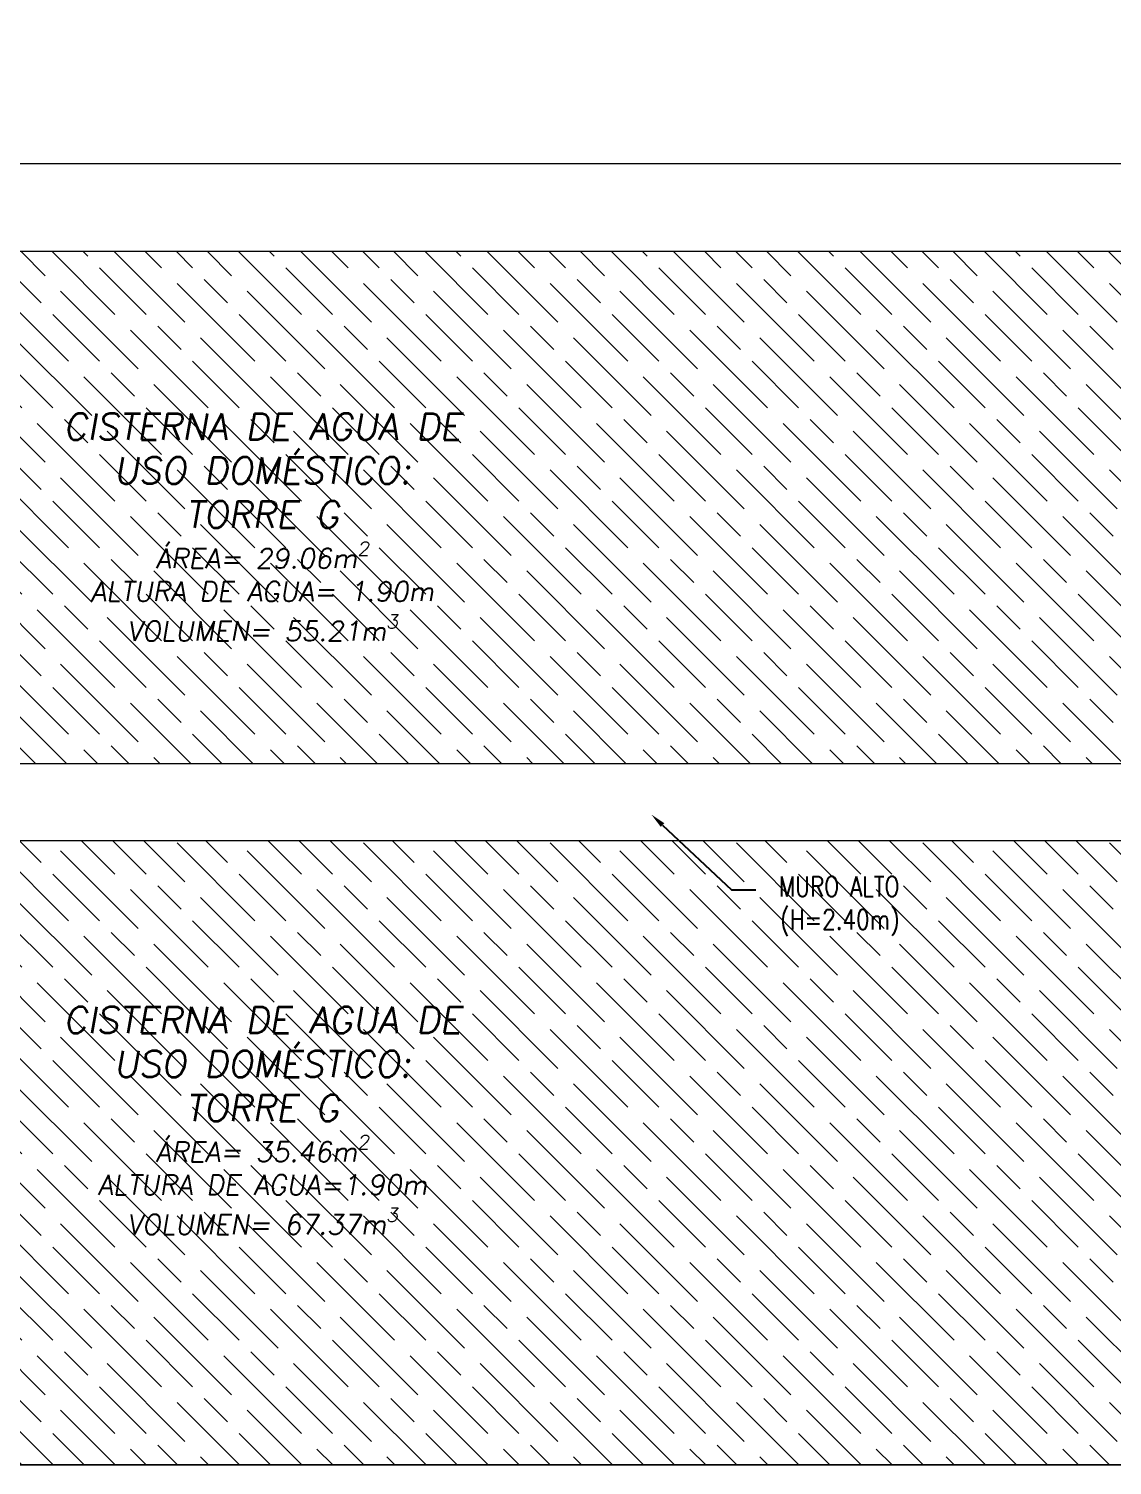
# Model space of a CAD drawing. Header units: millimetres. Extents: x 226317 to 226469, y 8188100 to 8188260.
# Drawn here: x 226381.96 to 226386.89, y 8188237.39 to 8188243.92 of the extents above; entities that cross this region are included whole.
import ezdxf
from ezdxf import colors
from ezdxf.entities.mleader import LeaderData, LeaderLine
from ezdxf.math import Vec2, Vec3

# ---------------------------------------------------------------- set-up
doc = ezdxf.new("R2010")
doc.units = ezdxf.units.MM
for name, color, linetype in [('A-COTAS INT', 8, 'Continuous'), ('A-TEXTO-AMBIENTES', 8, 'Continuous'), ('A-TEXTO-INDICACIONES', 8, 'Continuous')]:
    doc.layers.add(name, color=color, linetype=linetype)
doc.layers.add('A-MURO ALTO', color=8, linetype='Continuous', lineweight=30)
doc.layers.add('A-MUROS', color=8, linetype='Continuous', lineweight=30)
doc.styles.add('ROMANS', font='ROMANS.shx', dxfattribs={"oblique": 10})
doc.styles.add('TXT_COTAS', font='romans.shx', dxfattribs={"width": 0.8})

# ---------------------------------------------------------------- blocks, each defined once
blk = doc.blocks.new('TEXTOSSS')
at = {"layer": 'A-TEXTO-AMBIENTES', "color": 8, "lineweight": 0, "char_height": 0.12, "width": 2.01632, "attachment_point": 5, "style": 'ROMANS'}
for insert in [(-84.788, 40.5042), (-84.788, 37.8042)]:
    blk.add_mtext('CISTERNA DE AGUA DE USO DOMÉSTICO: TORRE G', dxfattribs=dict(at, insert=insert))
at = {"layer": 'A-TEXTO-INDICACIONES', "color": 8, "lineweight": 0, "char_height": 0.09, "width": 1.518951, "attachment_point": 5, "style": 'ROMANS'}
for s, insert in [('\\A1;ÁREA= 29.06m{\\H0.7x;\\S2^ ;}\\PALTURA DE AGUA= 1.90m\\PVOLUMEN= 55.21m{\\H0.7x;\\S3^ ;}', (-84.788, 39.9542)), ('\\A1;ÁREA= 35.46m{\\H0.7x;\\S2^ ;}\\PALTURA DE AGUA=1.90m\\PVOLUMEN= 67.37m{\\H0.7x;\\S3^ ;}', (-84.788, 37.2542))]:
    blk.add_mtext(s, dxfattribs=dict(at, insert=insert))
at = {"layer": 'A-TEXTO-INDICACIONES', "color": 8, "lineweight": 0}
ml = blk.add_multileader_mtext('Standard', dxfattribs=at)
ml.set_content('MURO ALTO\\P(H=2.40m)', color=8, style='TXT_COTAS')
ml.set_leader_properties(color=7)
ml.build(insert=Vec2(0, 0))
ml.multileader.update_dxf_attribs({"dogleg_length": 0.1105, "arrow_head_size": 0.07})
ctx = ml.context
ctx.base_point, ctx.char_height, ctx.arrow_head_size, ctx.landing_gap_size, ctx.plane_origin = Vec3(-82.5419, 38.5967), 0.09, 0.07, 0.05, Vec3(-82.038, 38.3972)
ctx.text_align_type = 2
notes = []
notes.append((ctx, [(0, (1, 1, 0), (-82.6524, 38.5967), (1, 0), 0.1105, [(0, [(-83.0178, 38.9391)], 0, [])])]))
ctx.mtext.insert, ctx.mtext.width, ctx.mtext.alignment, ctx.mtext.flow_direction = Vec3(-81.8885, 38.6567), 1.321536, 3, 5
for ctx, leaders in notes:
    for number, flags, end, landing, length, lines in leaders:
        leader = LeaderData()
        leader.index, (leader.has_last_leader_line, leader.has_dogleg_vector, leader.attachment_direction) = number, flags
        leader.last_leader_point, leader.dogleg_vector, leader.dogleg_length = Vec3(end), Vec3(landing), length
        for number, points, colour, breaks in lines:
            line = LeaderLine()
            line.index, line.vertices, line.color, line.breaks = number, Vec3.list(points), colors.encode_raw_color(colour), breaks
            leader.lines.append(line)
        ctx.leaders.append(leader)
blk = doc.blocks.new('arq. estac.')
at = {"lineweight": 0, "transparency": 33554687}
h = blk.add_hatch(dxfattribs=at)
h.set_pattern_fill('GOST_WOOD', color=8, scale=0.05, angle=45)
h.set_pattern_definition([(135, (295.42204, 4.6443), (0.212132034356, 0.212132034356), [0.5, -0.1]), (135, (295.56346, 4.6443), (0.212132034356, 0.212132034356), [0.3, -0.075, 0.15, -0.075]), (135, (295.74024, 4.60893), (0.212132034356, 0.212132034356), [0.5, -0.1])])
h.paths.add_polyline_path([(226684.9391, 8188245.2254), (226684.9391, 8188247.5539), (226672.4591, 8188247.5539), (226672.4591, 8188245.2254)])
h.paths.add_polyline_path([(226684.9391, 8188244.8754), (226684.9391, 8188242.0339), (226672.4591, 8188242.0339), (226672.4591, 8188244.8754)])
at = {"color": 8, "lineweight": 0, "transparency": 33554559, "elevation": 0}
for points in [[(226684.9391, 8188245.2254), (226684.9391, 8188247.5539), (226672.4591, 8188247.5539), (226672.4591, 8188245.2254)], [(226684.9391, 8188244.8754), (226684.9391, 8188242.0339), (226672.4591, 8188242.0339), (226672.4591, 8188244.8754)]]:
    blk.add_lwpolyline(points, close=True, dxfattribs=at)
at = {"layer": 'A-MURO ALTO', "color": 8, "lineweight": 0}
blk.add_lwpolyline([(226672.4591, 8188245.2254), (226684.9391, 8188245.2254)], dxfattribs=at)
at = {"layer": 'A-MURO ALTO', "color": 8, "lineweight": 0, "elevation": 0}
blk.add_lwpolyline([(226672.4591, 8188244.8754), (226684.9391, 8188244.8754)], dxfattribs=at)
at = {"layer": 'A-MUROS', "color": 8, "lineweight": 0}
for points in [[(226691.4496, 8188252.9539), (226687.0736, 8188252.9539), (226687.0741, 8188247.9543), (226684.1891, 8188247.9539), (226684.1891, 8188248.2539), (226683.6391, 8188248.2539), (226683.6391, 8188247.954), (226676.6791, 8188247.9539), (226676.6791, 8188248.2539), (226676.4291, 8188248.2539), (226676.4291, 8188247.9539), (226672.0591, 8188247.9539), (226672.0591, 8188236.3039), (226699.8491, 8188236.3043), (226699.8491, 8188247.9543), (226698.6091, 8188247.9543), (226698.6091, 8188248.2543), (226698.3591, 8188248.2539), (226698.3591, 8188247.9543), (226691.4491, 8188247.9539)], [(226672.4591, 8188247.5539), (226672.4591, 8188242.0339), (226684.9391, 8188242.0339), (226684.9391, 8188247.5539)]]:
    blk.add_lwpolyline(points, close=True, dxfattribs=at)
at = {"layer": 'A-COTAS INT'}
blk.add_blockref('TEXTOSSS', (226763.231, 8188206.0539), dxfattribs=at)

msp = doc.modelspace()

# ---------------------------------------------------------------- block references
msp.add_blockref('arq. estac.', (-295.422, -4.6455))

doc.saveas('drawing.dxf')
